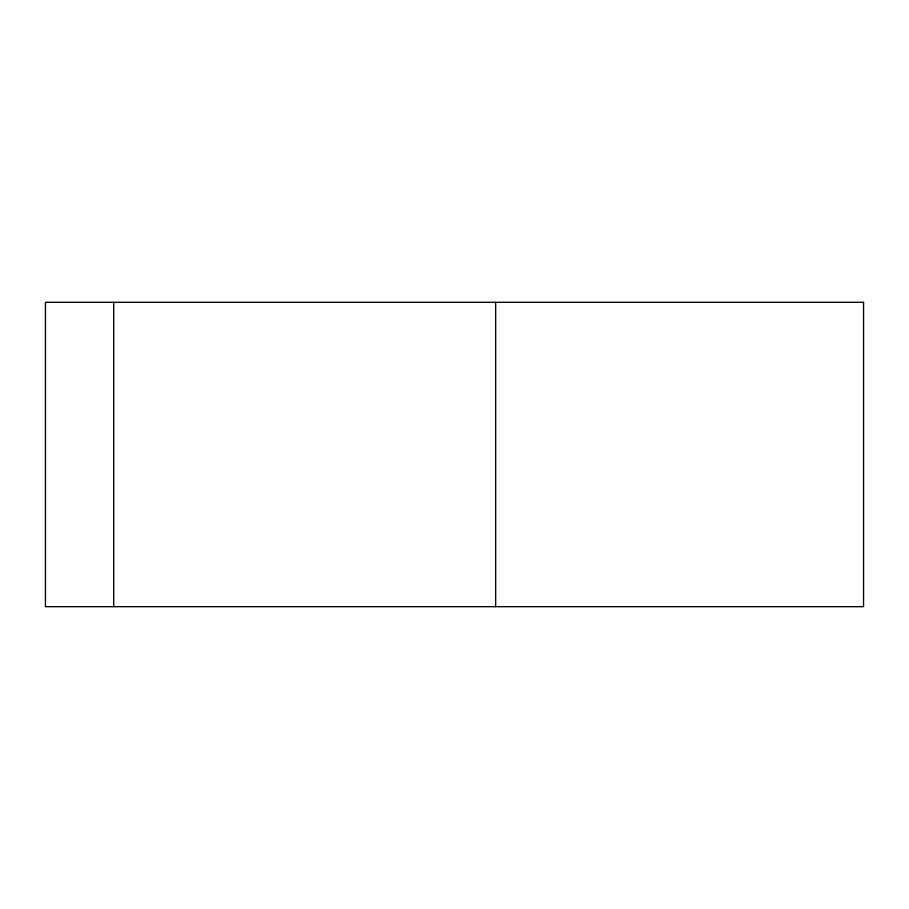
<?xml version="1.0" encoding="UTF-8"?>
<svg xmlns="http://www.w3.org/2000/svg" width="909" height="909" viewBox="0 0 909 909"><rect width="100%" height="100%" fill="white"/><g stroke="black" fill="none" stroke-linecap="round" stroke-linejoin="round"><path stroke-width="1.36" d="M495.666 302.322L495.666 606.678M113.705 302.322L113.705 606.678M863.55 302.322L45.45 302.322L45.45 606.678L863.55 606.678L863.55 302.322"/></g></svg>
